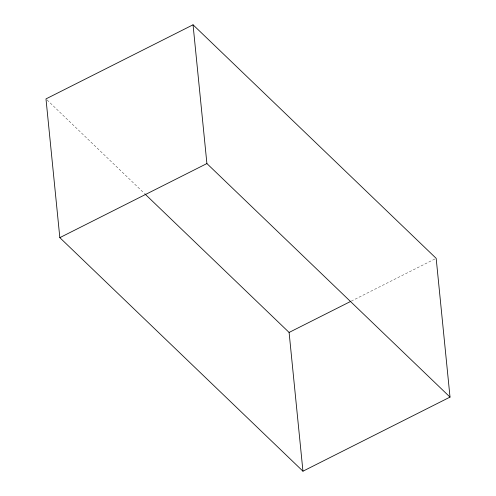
<?xml version="1.0" encoding="UTF-8"?>
<svg xmlns="http://www.w3.org/2000/svg" width="496" height="496" viewBox="0 0 496 496"><rect width="100%" height="100%" fill="white"/><g stroke="black" fill="none" stroke-linecap="round" stroke-linejoin="round"><path stroke-width="0.37" stroke-dasharray="2.48 1.86" d="M351.242 301.134L435.476 258.695M47.101 99.975L144.348 193.39"/><path stroke-width="0.74" d="M193.049 24.8L45.985 98.902L59.83 237.652L302.951 471.2L450.015 397.098L436.17 258.348L193.049 24.8L206.9 163.556L450.015 397.098M59.83 237.652L206.9 163.556M302.951 471.2L289.1 332.444L350.554 301.481M144.906 193.93L289.1 332.444"/></g></svg>
